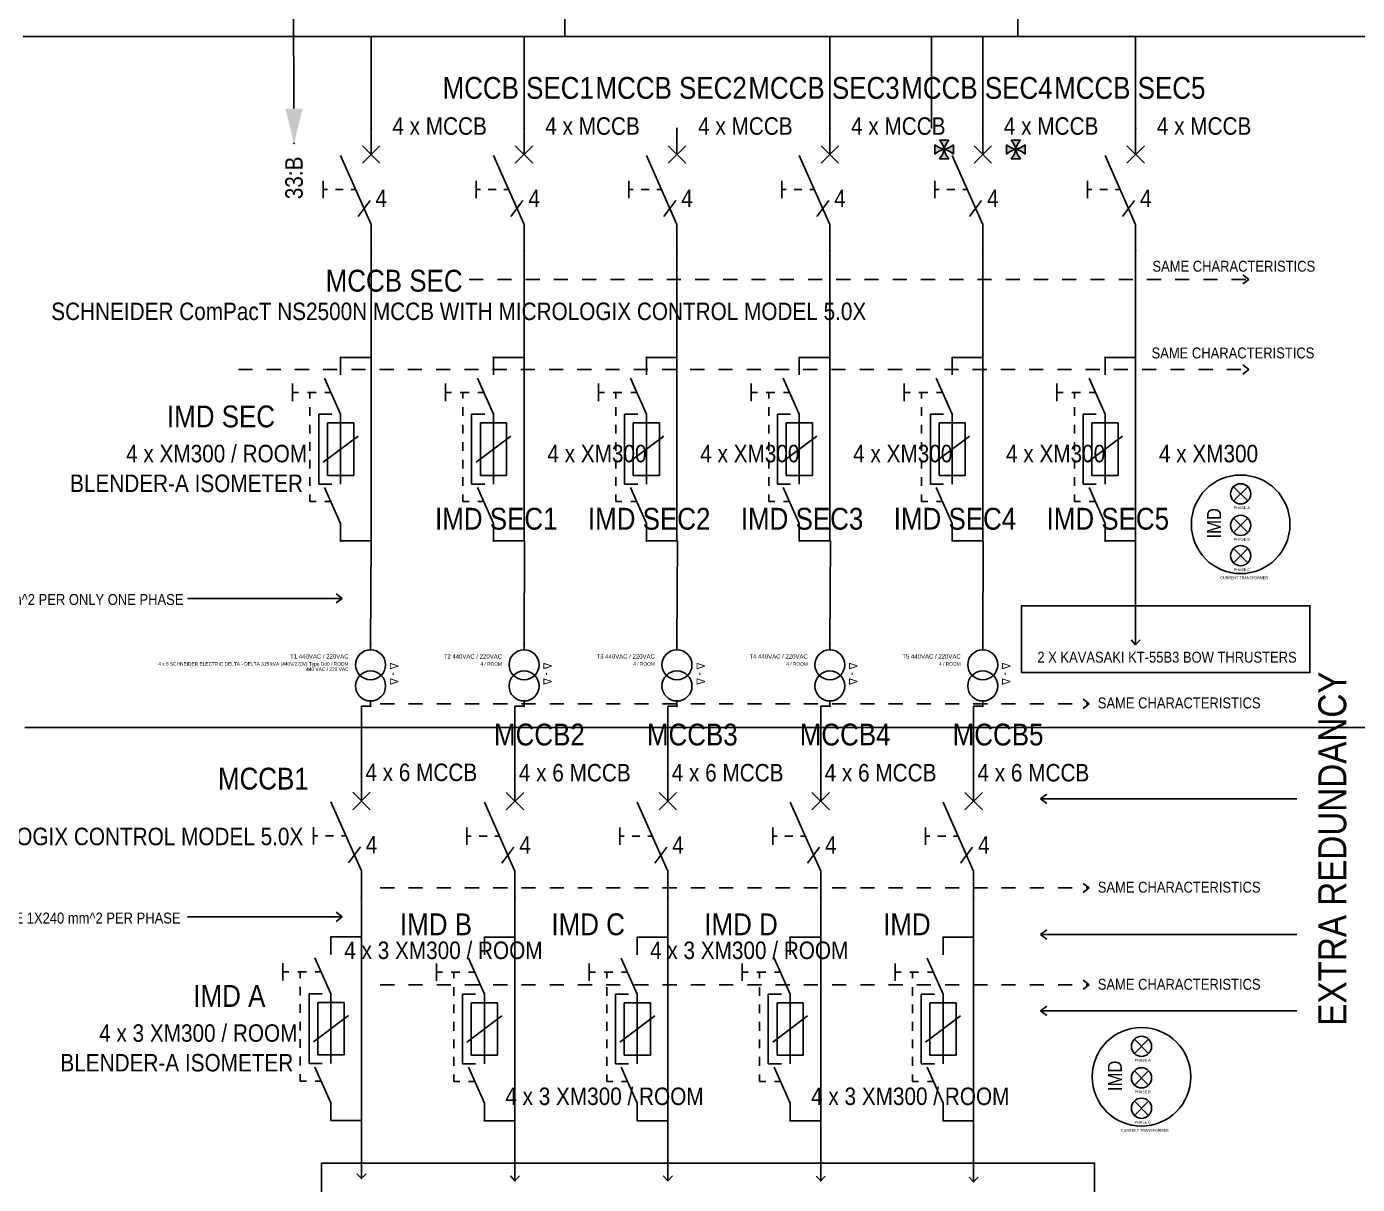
# Paper-space layout 'Layout1' of a CAD drawing. Header units: millimetres. Extents: x 340 to 1181, y -1 to 593.
# Drawn here: x 796 to 984.5, y 91.2 to 255.1 of the extents above; entities that cross this region are included whole.
import ezdxf
from ezdxf.enums import TextEntityAlignment as Align

# ---------------------------------------------------------------- set-up
doc = ezdxf.new("R2010")
doc.units = ezdxf.units.MM
doc.linetypes.add('DASHED', pattern=[4, 2, -2])
doc.layers.add('00_Text', color=7, linetype='Continuous')
doc.layers.add('SLEHTI1', color=7, linetype='Continuous')
doc.styles.add('ELECTRICAL_GENERAL', font='arial.ttf', dxfattribs={"width": 0.85})
doc.styles.add('ELECTRICAL_ID', font='arial.ttf', dxfattribs={"width": 0.85})
doc.styles.add('ELECTRICAL_INTDEF1', font='segoesc.ttf', dxfattribs={"width": 0.85})

# ---------------------------------------------------------------- blocks, each defined once
blk = doc.blocks.new('MALTESE CROSS')
at = {"layer": '00_Text'}
h = blk.add_hatch(color=256, dxfattribs=at)
h.dxf.hatch_style = 1
h.paths.add_polyline_path([(-3.5, 1.75), (-3.5, -1.75, -0.122397), (0, 0, -0.122397)])
h.paths.add_polyline_path([(1.75, 3.5), (-1.75, 3.5, -0.122397), (0, 0, -0.122397)])
h.paths.add_polyline_path([(3.5, 1.75, -0.122397), (0, 0, -0.122397), (3.5, -1.75)])
h.paths.add_polyline_path([(0, 0, -0.122397), (-1.75, -3.5), (1.75, -3.5, -0.122397)])
for p, q in [((-3.5, 1.75), (-3.5, -1.75)), ((-1.75, 3.5), (1.75, 3.5)), ((3.5, 1.75), (3.5, -1.75)), ((-1.75, -3.5), (1.75, -3.5))]:
    blk.add_line(p, q, dxfattribs=at)
for centre, start, end in [((1.77, 7.92), 229.4787, 257.3912), ((-7.92, -1.77), 12.6088, 40.5213), ((-7.92, 1.77), 319.4787, 347.3912), ((7.92, -1.77), 139.4787, 167.3912), ((-1.77, 7.92), 282.6088, 310.5213), ((7.92, 1.77), 192.6088, 220.5213), ((1.77, -7.92), 102.6088, 130.5213), ((-1.77, -7.92), 49.4787, 77.3912)]:
    blk.add_arc(centre, 8.11, start, end, dxfattribs=at)
blk = doc.blocks.new('SVAIHT1A')
at = {"color": 1, "linetype": 'Continuous', "lineweight": -3}
blk.add_point((0, 0), dxfattribs=at)
at = {"color": 1, "lineweight": -3}
blk.add_solid([(0, 0), (0.99, 4), (-0.99, 4)], dxfattribs=at)
at = {"color": 7, "lineweight": -3, "style": 'ELECTRICAL_GENERAL', "width": 0.85, "flags": 8}
blk.add_attdef('E_SYMBTXT1', text='', height=2, rotation=90, dxfattribs=at).set_placement((2, 0), align=Align.TOP_LEFT)
at = {"color": 1, "lineweight": -3, "style": 'ELECTRICAL_INTDEF1', "flags": 8}
blk.add_attdef('E_DELETED', (0, 0), '', height=2.5, dxfattribs=at)
at = {"color": 7, "lineweight": -3, "style": 'ELECTRICAL_GENERAL', "width": 0.85, "flags": 1}
blk.add_attdef('E_THISREF', text='', height=1.5, dxfattribs=at).set_placement((0, -1.5), align=Align.CENTER)
at = {"color": 7, "lineweight": -3, "style": 'ELECTRICAL_GENERAL', "width": 0.85}
blk.add_attdef('E_CONNREF', text='', height=2, rotation=90, dxfattribs=at).set_placement((0, -1.5), align=Align.MIDDLE_RIGHT)
blk = doc.blocks.new('IECSLD_0102')
at = {"color": 0, "linetype": 'Continuous', "lineweight": -3}
for p, q in [((0, -3), (0, 0)), ((0, -35), (0, -32))]:
    blk.add_line(p, q, dxfattribs=at)
for centre in [(0, -11.5), (0, -23.5)]:
    blk.add_circle(centre, 8.5, dxfattribs=at)
for p in [(0, 0), (0, -35)]:
    blk.add_point(p, dxfattribs=at)
at = {"color": 7, "lineweight": -3, "width": 0.85, "flags": 8}
for tag, height, style, p in [('E_OBJECTID', 2.5, 'ELECTRICAL_ID', (-12.5, -1)), ('E_ELPOSID', 2.5, 'ELECTRICAL_ID', (-12.5, -4.5)), ('E_ELEC1', 2, 'ELECTRICAL_GENERAL', (-12.5, -12)), ('E_ELEC2', 2, 'ELECTRICAL_GENERAL', (-12.5, -15))]:
    blk.add_attdef(tag, text='', height=height, dxfattribs=dict(at, style=style)).set_placement(p, align=Align.RIGHT)
at = {"color": 7, "lineweight": -3, "style": 'ELECTRICAL_ID', "width": 0.85}
blk.add_attdef('E_ID', text='', height=2.5, dxfattribs=at).set_placement((-12.5, -8), align=Align.RIGHT)
blk = doc.blocks.new('IECSLD_0402')
at = {"color": 0, "linetype": 'Continuous', "lineweight": -3}
for p, q in [((0, 0), (0, -3)), ((0, -11), (-3.5, -3.12)), ((-5.5, -8), (-5.5, -6)), ((0, -11), (0, -14))]:
    blk.add_line(p, q, dxfattribs=at)
at = {"color": 7, "linetype": 'Continuous', "lineweight": -3}
for p, q in [((-1, -4), (1, -2)), ((-1, -2), (1, -4)), ((-5, -7), (-5.5, -7)), ((-3.2, -7), (-4.1, -7)), ((-1.78, -7), (-2.3, -7)), ((-0.13, -8.25), (-1.5, -10.09))]:
    blk.add_line(p, q, dxfattribs=at)
at = {"color": 0, "linetype": 'Continuous', "lineweight": -3}
for p in [(0, 0), (0, -14)]:
    blk.add_point(p, dxfattribs=at)
at = {"color": 7, "lineweight": -3, "width": 0.85}
for tag, height, style, flags, p in [('E_OBJECTID', 2.5, 'ELECTRICAL_ID', 8, (-7.5, -1)), ('E_ELPOSID', 2.5, 'ELECTRICAL_ID', 8, (-7.5, -4.5)), ('E_AA', 2, 'ELECTRICAL_GENERAL', 8, (-7.5, -12)), ('E_OVERCURRENTPROTECTIONTYPE', 2, 'ELECTRICAL_GENERAL', 9, (-7.5, -15)), ('E_OVERCURRENTPROTECTION', 2, 'ELECTRICAL_GENERAL', 9, (-7.5, -18)), ('E_FRAMESIZE', 2, 'ELECTRICAL_GENERAL', 9, (-7.5, -21)), ('E_ELEC1', 2, 'ELECTRICAL_GENERAL', 8, (-7.5, -24)), ('E_ELEC2', 2, 'ELECTRICAL_GENERAL', 8, (-7.5, -27))]:
    blk.add_attdef(tag, text='', height=height, dxfattribs=dict(at, style=style, flags=flags)).set_placement(p, align=Align.RIGHT)
at = {"color": 7, "lineweight": -3, "style": 'ELECTRICAL_GENERAL', "width": 0.85, "flags": 8}
blk.add_attdef('E_PHASE', (2, -1), '', height=1.5, dxfattribs=at)
at = {"color": 7, "lineweight": -3, "style": 'ELECTRICAL_ID', "width": 0.85, "flags": 9}
blk.add_attdef('E_GROUPNUMBER', text='', height=1.5, dxfattribs=at).set_placement((-2, -1), align=Align.TOP_RIGHT)
at = {"color": 7, "lineweight": -3, "style": 'ELECTRICAL_ID', "width": 0.85}
blk.add_attdef('E_ID', text='', height=2.5, dxfattribs=at).set_placement((-7.5, -8), align=Align.RIGHT)
at = {"color": 7, "lineweight": -3, "style": 'ELECTRICAL_GENERAL', "width": 0.85, "flags": 8}
blk.add_attdef('E_POLES', text='', height=2, dxfattribs=at).set_placement((0.5, -8), align=Align.MIDDLE_LEFT)
blk = doc.blocks.new('IECSLD_0204')
at = {"color": 0, "linetype": 'Continuous', "lineweight": -3}
for p, q in [((0, 0), (0, -2)), ((-5.5, -5), (-5.5, -3)), ((-1.83, -2.39), (0, -6.5)), ((-1.5, -13.5), (-1.5, -7.5)), ((-1.5, -7.5), (1.5, -7.5)), ((0, -6.5), (0, -14.5)), ((1.5, -7.5), (1.5, -13.5)), ((1.5, -13.5), (-1.5, -13.5)), ((-1.83, -14.89), (0, -19)), ((0, -19), (0, -21))]:
    blk.add_line(p, q, dxfattribs=at)
at = {"color": 7, "linetype": 'Continuous', "lineweight": -3}
for p, q in [((-5.5, -4), (-4.8, -4)), ((-3.8, -4), (-2.8, -4)), ((-3.5, -4), (-3.5, -4.7)), ((-1.8, -4), (-1.11, -4)), ((-3.5, -5.7), (-3.5, -6.7)), ((-1, -6.5), (-2.5, -6.5)), ((-2.5, -6.5), (-2.5, -14.5)), ((-3.5, -7.7), (-3.5, -8.7)), ((-2, -12), (2, -9)), ((-3.5, -9.7), (-3.5, -10.7)), ((-3.5, -11.7), (-3.5, -12.7)), ((-3.5, -13.7), (-3.5, -14.7)), ((-2.5, -14.5), (-1, -14.5)), ((-3.5, -15.7), (-3.5, -16.5)), ((-3.5, -16.5), (-2.8, -16.5)), ((-1.8, -16.5), (-1.11, -16.5))]:
    blk.add_line(p, q, dxfattribs=at)
at = {"color": 0, "linetype": 'Continuous', "lineweight": -3}
for p in [(0, 0), (0, -21)]:
    blk.add_point(p, dxfattribs=at)
at = {"color": 7, "lineweight": -3, "width": 0.85}
for tag, height, style, flags, p in [('E_OBJECTID', 2.5, 'ELECTRICAL_ID', 8, (-7.5, -1)), ('E_ELPOSID', 2.5, 'ELECTRICAL_ID', 8, (-7.5, -4.5)), ('E_AA', 2, 'ELECTRICAL_GENERAL', 8, (-7.5, -12)), ('E_OVERCURRENTPROTECTIONTYPE', 2, 'ELECTRICAL_GENERAL', 9, (-7.5, -15)), ('E_OVERCURRENTPROTECTION', 2, 'ELECTRICAL_GENERAL', 9, (-7.5, -18)), ('E_FRAMESIZE', 2, 'ELECTRICAL_GENERAL', 9, (-7.5, -21)), ('E_ELEC1', 2, 'ELECTRICAL_GENERAL', 8, (-7.5, -24)), ('E_ELEC2', 2, 'ELECTRICAL_GENERAL', 8, (-7.5, -27))]:
    blk.add_attdef(tag, text='', height=height, dxfattribs=dict(at, style=style, flags=flags)).set_placement(p, align=Align.RIGHT)
at = {"color": 7, "lineweight": -3, "style": 'ELECTRICAL_GENERAL', "width": 0.85, "flags": 8}
blk.add_attdef('E_PHASE', (2, -1), '', height=1.5, dxfattribs=at)
at = {"color": 7, "lineweight": -3, "style": 'ELECTRICAL_ID', "width": 0.85, "flags": 9}
blk.add_attdef('E_GROUPNUMBER', text='', height=1.5, dxfattribs=at).set_placement((-2, -1), align=Align.TOP_RIGHT)
at = {"color": 7, "lineweight": -3, "style": 'ELECTRICAL_ID', "width": 0.85}
blk.add_attdef('E_ID', text='', height=2.5, dxfattribs=at).set_placement((-7.5, -8), align=Align.RIGHT)
at = {"color": 7, "lineweight": -3, "style": 'ELECTRICAL_GENERAL', "width": 0.85, "flags": 8}
blk.add_attdef('E_POLES', text='', height=2, dxfattribs=at).set_placement((2.5, -9), align=Align.MIDDLE_LEFT)

psp = doc.layouts.get("Layout1")

# ---------------------------------------------------------------- linework, layer by layer
at = {"layer": 'SLEHTI1', "color": 52, "linetype": 'Continuous', "lineweight": -3}
for p, q in [((936.55, 329.16), (936.38, 253.71)), ((953.08, 167.6), (952.44, 168.29)), ((953.08, 167.6), (953.73, 168.29))]:
    psp.add_line(p, q, dxfattribs=at)
at = {"layer": 'SLEHTI1', "color": 7, "linetype": 'DASHED', "lineweight": -3}
for p, q in [((858.68, 219.34), (969.14, 219.34)), ((826, 206.59), (969.14, 206.59))]:
    psp.add_line(p, q, dxfattribs=at)
at = {"layer": 'SLEHTI1', "color": 7, "linetype": 'Continuous', "lineweight": -3}
for p, q in [((969.14, 219.34), (968.26, 219.99)), ((969.14, 219.34), (968.26, 218.68)), ((969.14, 206.59), (968.26, 207.24)), ((969.14, 206.59), (968.26, 205.93)), ((844.81, 182.29), (844.72, 167.63)), ((866.54, 182.29), (866.46, 167.63)), ((888.2, 182.29), (888.12, 167.63)), ((909.85, 182.29), (909.77, 167.63)), ((931.51, 182.29), (931.43, 167.63)), ((818.8, 174.16), (840.71, 174.16)), ((840.71, 174.16), (839.83, 174.81)), ((840.71, 174.16), (839.83, 173.51))]:
    psp.add_line(p, q, dxfattribs=at)
at = {"layer": 'SLEHTI1', "color": 5, "linetype": 'Continuous', "lineweight": -3}
for p, q in [((966.95, 187.97), (968.97, 189.98)), ((966.95, 189.98), (968.97, 187.97)), ((966.95, 185.51), (968.97, 183.5)), ((966.95, 183.5), (968.97, 185.51)), ((966.95, 181.21), (968.97, 179.2)), ((966.95, 179.2), (968.97, 181.21)), ((946.51, 159.24), (945.63, 159.89)), ((946.51, 159.24), (945.63, 158.59)), ((939.61, 145.78), (940.49, 146.43)), ((975.93, 145.78), (939.61, 145.78)), ((939.61, 145.78), (940.49, 145.13)), ((946.51, 133.15), (945.63, 133.8)), ((946.51, 133.15), (945.63, 132.49)), ((939.61, 126.57), (940.49, 127.23)), ((975.93, 126.57), (939.61, 126.57)), ((939.61, 126.57), (940.49, 125.92)), ((946.51, 119.45), (945.63, 120.11)), ((946.51, 119.45), (945.63, 118.8)), ((939.61, 115.75), (940.49, 116.4)), ((975.93, 115.75), (939.61, 115.75)), ((939.61, 115.75), (940.49, 115.1)), ((952.9, 109.72), (954.92, 111.74)), ((952.9, 111.74), (954.92, 109.72)), ((952.9, 107.27), (954.92, 105.25)), ((952.9, 105.25), (954.92, 107.27)), ((952.9, 102.97), (954.92, 100.95)), ((952.9, 100.95), (954.92, 102.97))]:
    psp.add_line(p, q, dxfattribs=at)
at = {"layer": 'SLEHTI1', "color": 4, "linetype": 'Continuous', "lineweight": -3}
for p, q in [((866.54, 182.29), (866.46, 182.29)), ((888.2, 182.29), (888.12, 182.29)), ((909.85, 182.29), (909.77, 182.29)), ((931.51, 182.29), (931.43, 182.29))]:
    psp.add_line(p, q, dxfattribs=at)
at = {"layer": 'SLEHTI1', "color": 5, "linetype": 'DASHED', "lineweight": -3}
for p, q in [((846.09, 159.24), (946.51, 159.24)), ((846.09, 133.15), (946.51, 133.15)), ((846.09, 119.45), (946.51, 119.45))]:
    psp.add_line(p, q, dxfattribs=at)
at = {"layer": 'SLEHTI1', "color": 1, "linetype": 'Continuous', "lineweight": -3}
for p, q in [((818.8, 129.06), (840.71, 129.06)), ((840.71, 129.06), (839.83, 129.71)), ((840.71, 129.06), (839.83, 128.41)), ((843.43, 91.99), (842.79, 92.68)), ((843.43, 91.99), (844.08, 92.68)), ((865.17, 91.68), (864.53, 92.38)), ((865.17, 91.68), (865.82, 92.38)), ((886.83, 91.68), (886.18, 92.37)), ((886.83, 91.68), (887.47, 92.37)), ((908.48, 91.66), (907.84, 92.35)), ((908.48, 91.66), (909.13, 92.35)), ((930.14, 91.52), (929.49, 92.21)), ((930.14, 91.52), (930.78, 92.21))]:
    psp.add_line(p, q, dxfattribs=at)
at = {"layer": 'SLEHTI1', "color": 52, "linetype": 'Continuous', "lineweight": -3}
for points in [[(872.23, 253.71), (872.2, 335.94), (872.2, 335.94)], [(795.53, 253.71), (796.4, 253.71), (796.56, 253.71), (797.28, 253.71), (798.15, 253.71), (799.03, 253.71), (799.9, 253.71), (800.78, 253.71), (800.89, 253.71), (801.65, 253.71), (802.53, 253.71), (803.4, 253.71), (804.28, 253.71), (805.15, 253.71), (805.22, 253.71), (806.03, 253.71), (806.9, 253.71), (807.78, 253.71), (808.65, 253.71), (809.53, 253.71), (809.55, 253.71), (810.4, 253.71), (811.28, 253.71), (812.15, 253.71), (813.03, 253.71), (813.88, 253.71), (813.9, 253.71), (814.78, 253.71), (815.65, 253.71), (816.53, 253.71), (817.4, 253.71), (818.21, 253.71), (818.28, 253.71), (819.15, 253.71), (820.03, 253.71), (820.9, 253.71), (821.78, 253.71), (822.54, 253.71), (822.65, 253.71), (823.53, 253.71), (824.4, 253.71), (825.28, 253.71), (826.15, 253.71), (826.87, 253.71), (827.03, 253.71), (827.9, 253.71), (828.78, 253.71), (829.65, 253.71), (830.53, 253.71), (831.2, 253.71), (831.4, 253.71), (832.28, 253.71), (833.15, 253.71), (834.03, 253.71), (834.9, 253.71), (835.53, 253.71), (835.78, 253.71), (836.65, 253.71), (837.53, 253.71), (838.4, 253.71), (839.28, 253.71), (839.87, 253.71), (840.15, 253.71), (841.03, 253.71), (841.9, 253.71), (842.78, 253.71), (843.65, 253.71), (844.2, 253.71), (844.53, 253.71), (845.4, 253.71), (846.28, 253.71), (847.15, 253.71), (848.03, 253.71), (848.53, 253.71), (848.9, 253.71), (849.78, 253.71), (850.65, 253.71), (851.53, 253.71), (852.4, 253.71), (852.86, 253.71), (853.28, 253.71), (854.15, 253.71), (855.03, 253.71), (855.9, 253.71), (856.78, 253.71), (857.19, 253.71), (857.65, 253.71), (858.53, 253.71), (859.4, 253.71), (860.28, 253.71), (861.15, 253.71), (861.52, 253.71), (862.03, 253.71), (862.9, 253.71), (863.78, 253.71), (864.65, 253.71), (865.53, 253.71), (865.85, 253.71), (866.4, 253.71), (867.28, 253.71), (868.15, 253.71), (869.03, 253.71), (869.9, 253.71), (870.18, 253.71), (870.78, 253.71), (871.65, 253.71), (872.53, 253.71), (873.4, 253.71), (874.28, 253.71), (874.51, 253.71), (875.15, 253.71), (1014.28, 253.71), (876.03, 253.71), (876.9, 253.71), (877.78, 253.71), (878.65, 253.71), (879.53, 253.71), (880.4, 253.71), (881.28, 253.71), (882.15, 253.71), (883.03, 253.71), (883.9, 253.71), (884.78, 253.71), (885.65, 253.71), (886.53, 253.71), (887.4, 253.71), (888.28, 253.71), (889.15, 253.71), (890.03, 253.71), (890.9, 253.71), (891.78, 253.71), (892.65, 253.71), (893.53, 253.71), (894.4, 253.71), (895.28, 253.71), (896.15, 253.71), (897.03, 253.71), (897.9, 253.71), (898.78, 253.71), (899.65, 253.71), (900.53, 253.71), (901.4, 253.71), (902.28, 253.71), (903.15, 253.71), (904.03, 253.71), (904.9, 253.71), (905.78, 253.71), (906.65, 253.71), (907.53, 253.71), (908.4, 253.71), (909.28, 253.71), (910.15, 253.71), (911.03, 253.71), (911.9, 253.71), (912.78, 253.71), (913.65, 253.71), (914.53, 253.71), (915.4, 253.71), (916.28, 253.71), (917.15, 253.71), (918.03, 253.71), (918.9, 253.71), (919.78, 253.71), (920.65, 253.71), (921.53, 253.71), (922.4, 253.71), (923.28, 253.71), (924.15, 253.71), (925.03, 253.71), (925.9, 253.71), (926.78, 253.71), (927.65, 253.71), (928.53, 253.71), (929.4, 253.71), (930.28, 253.71), (931.15, 253.71), (932.03, 253.71), (932.9, 253.71), (933.78, 253.71), (934.65, 253.71), (935.53, 253.71), (936.4, 253.71), (937.28, 253.71), (938.15, 253.71), (939.03, 253.71), (939.9, 253.71), (940.78, 253.71), (941.65, 253.71), (942.53, 253.71), (943.4, 253.71), (944.28, 253.71), (945.15, 253.71), (946.03, 253.71), (946.9, 253.71), (947.78, 253.71), (948.65, 253.71), (949.53, 253.71), (950.4, 253.71), (951.28, 253.71), (952.15, 253.71), (953.03, 253.71), (953.9, 253.71), (954.78, 253.71), (955.65, 253.71), (956.53, 253.71), (957.4, 253.71), (958.28, 253.71), (959.15, 253.71), (960.03, 253.71), (960.9, 253.71), (961.78, 253.71), (962.65, 253.71), (963.53, 253.71), (964.4, 253.71), (965.28, 253.71), (966.15, 253.71), (967.03, 253.71), (967.9, 253.71), (968.78, 253.71), (969.65, 253.71), (970.53, 253.71), (971.4, 253.71), (972.28, 253.71), (973.15, 253.71), (974.03, 253.71), (974.9, 253.71), (975.78, 253.71), (976.65, 253.71), (977.53, 253.71), (978.4, 253.71), (979.28, 253.71), (980.15, 253.71), (981.03, 253.71), (981.9, 253.71), (982.78, 253.71), (983.65, 253.71), (984.53, 253.71)], [(844.81, 240.72), (844.81, 253.71)], [(866.46, 240.72), (866.46, 253.71)], [(1013.4, 253.71), (878.84, 253.71)], [(909.77, 253.71), (909.77, 240.72)], [(924.18, 253.71), (924.18, 240.72)], [(931.43, 253.71), (931.43, 240.72)], [(953.08, 253.71), (953.08, 240.72)], [(844.81, 223.39), (844.81, 182.29)], [(866.46, 223.39), (866.46, 182.29)], [(888.12, 223.39), (888.12, 182.29)], [(909.77, 223.39), (909.77, 182.29)], [(931.43, 223.39), (931.43, 182.29)], [(953.08, 223.39), (953.08, 167.6)]]:
    psp.add_lwpolyline(points, dxfattribs=at)
at = {"layer": 'SLEHTI1', "color": 1, "linetype": 'Continuous', "lineweight": -3}
for points in [[(833.77, 273.23), (833.87, 243.53)], [(840.47, 208.28), (844.81, 208.28)], [(862.13, 208.28), (866.46, 208.28)], [(883.79, 208.28), (888.12, 208.28)], [(905.44, 208.28), (909.77, 208.28)], [(927.1, 208.28), (931.43, 208.28)], [(948.75, 208.28), (953.08, 208.28)], [(840.47, 182.29), (844.81, 182.29)], [(862.13, 182.29), (866.46, 182.29)], [(883.79, 182.29), (888.12, 182.29)], [(905.44, 182.29), (909.77, 182.29)], [(927.1, 182.29), (931.43, 182.29)], [(948.75, 182.29), (953.08, 182.29)], [(843.43, 149.19), (843.43, 158.88), (844.72, 158.88)], [(865.17, 149.15), (865.17, 158.88), (866.46, 158.88)], [(886.83, 149.15), (886.83, 158.88), (888.12, 158.88)], [(908.48, 148.99), (908.48, 158.88), (909.77, 158.88)], [(930.14, 149.15), (930.14, 158.88), (931.43, 158.88)], [(795.77, 155.89), (796.64, 155.89), (796.8, 155.89), (797.52, 155.89), (798.39, 155.89), (799.27, 155.89), (800.14, 155.89), (801.02, 155.89), (801.13, 155.89), (801.89, 155.89), (802.77, 155.89), (803.64, 155.89), (804.52, 155.89), (805.39, 155.89), (805.46, 155.89), (806.27, 155.89), (807.14, 155.89), (808.02, 155.89), (808.89, 155.89), (809.77, 155.89), (809.79, 155.89), (810.64, 155.89), (811.52, 155.89), (812.39, 155.89), (813.27, 155.89), (814.12, 155.89), (814.14, 155.89), (815.02, 155.89), (815.89, 155.89), (816.77, 155.89), (817.64, 155.89), (818.45, 155.89), (818.52, 155.89), (819.39, 155.89), (820.27, 155.89), (821.14, 155.89), (822.02, 155.89), (822.78, 155.89), (822.89, 155.89), (823.77, 155.89), (824.64, 155.89), (825.52, 155.89), (826.39, 155.89), (827.12, 155.89), (827.27, 155.89), (828.14, 155.89), (829.02, 155.89), (829.89, 155.89), (830.77, 155.89), (831.45, 155.89), (831.64, 155.89), (832.52, 155.89), (833.39, 155.89), (834.27, 155.89), (835.14, 155.89), (835.78, 155.89), (836.02, 155.89), (836.89, 155.89), (837.77, 155.89), (838.64, 155.89), (839.52, 155.89), (840.11, 155.89), (840.39, 155.89), (841.27, 155.89), (842.14, 155.89), (843.02, 155.89), (843.89, 155.89), (844.44, 155.89), (844.77, 155.89), (845.64, 155.89), (846.52, 155.89), (847.39, 155.89), (848.27, 155.89), (848.77, 155.89), (849.14, 155.89), (850.02, 155.89), (850.89, 155.89), (851.77, 155.89), (852.64, 155.89), (853.1, 155.89), (853.52, 155.89), (854.39, 155.89), (855.27, 155.89), (856.14, 155.89), (857.02, 155.89), (857.43, 155.89), (857.89, 155.89), (858.77, 155.89), (859.64, 155.89), (860.52, 155.89), (861.39, 155.89), (861.76, 155.89), (862.27, 155.89), (863.14, 155.89), (864.02, 155.89), (864.89, 155.89), (865.77, 155.89), (866.1, 155.89), (866.64, 155.89), (867.52, 155.89), (868.39, 155.89), (869.27, 155.89), (870.14, 155.89), (870.43, 155.89), (871.02, 155.89), (871.89, 155.89), (872.77, 155.89), (873.64, 155.89), (874.52, 155.89), (874.76, 155.89), (875.39, 155.89), (971.21, 155.89), (876.27, 155.89), (877.14, 155.89), (878.02, 155.89), (878.89, 155.89), (879.77, 155.89), (880.64, 155.89), (881.52, 155.89), (882.39, 155.89), (883.27, 155.89), (884.14, 155.89), (885.02, 155.89), (885.89, 155.89), (886.77, 155.89), (887.64, 155.89), (888.52, 155.89), (889.39, 155.89), (890.27, 155.89), (891.14, 155.89), (892.02, 155.89), (892.89, 155.89), (893.77, 155.89), (894.64, 155.89), (895.52, 155.89), (896.39, 155.89), (897.27, 155.89), (898.14, 155.89), (899.02, 155.89), (899.89, 155.89), (900.77, 155.89), (901.64, 155.89), (902.52, 155.89), (903.39, 155.89), (904.27, 155.89), (905.14, 155.89), (906.02, 155.89), (906.89, 155.89), (907.77, 155.89), (908.64, 155.89), (909.52, 155.89), (910.39, 155.89), (911.27, 155.89), (912.14, 155.89), (913.02, 155.89), (913.89, 155.89), (914.77, 155.89), (915.64, 155.89), (916.52, 155.89), (917.39, 155.89), (918.27, 155.89), (919.14, 155.89), (920.02, 155.89), (920.89, 155.89), (921.77, 155.89), (922.64, 155.89), (923.52, 155.89), (924.39, 155.89), (925.27, 155.89), (926.14, 155.89), (927.02, 155.89), (927.89, 155.89), (928.77, 155.89), (929.64, 155.89), (930.52, 155.89), (931.39, 155.89), (932.27, 155.89), (933.14, 155.89), (934.02, 155.89), (934.89, 155.89), (935.77, 155.89), (936.64, 155.89), (937.52, 155.89), (938.39, 155.89), (939.27, 155.89), (940.14, 155.89), (941.02, 155.89), (941.89, 155.89), (942.77, 155.89), (943.64, 155.89), (944.52, 155.89), (945.39, 155.89), (946.27, 155.89), (947.14, 155.89), (948.02, 155.89), (948.89, 155.89), (949.77, 155.89), (950.64, 155.89), (951.52, 155.89), (952.39, 155.89), (953.27, 155.89), (954.14, 155.89), (955.02, 155.89), (955.89, 155.89), (956.77, 155.89), (957.64, 155.89), (958.52, 155.89), (959.39, 155.89), (960.27, 155.89), (961.14, 155.89), (962.02, 155.89), (962.89, 155.89), (963.77, 155.89), (964.64, 155.89), (965.52, 155.89), (966.39, 155.89), (967.27, 155.89), (968.14, 155.89), (969.02, 155.89), (969.89, 155.89), (970.77, 155.89), (971.64, 155.89), (972.52, 155.89), (973.39, 155.89), (974.27, 155.89), (975.14, 155.89), (976.02, 155.89), (976.89, 155.89), (977.77, 155.89), (978.64, 155.89), (979.52, 155.89), (980.39, 155.89), (981.27, 155.89), (982.14, 155.89), (983.02, 155.89), (983.89, 155.89), (984.77, 155.89)], [(992.21, 155.89), (970.77, 155.89), (879.09, 155.89)], [(1010.14, 155.89), (970.33, 155.89), (991.33, 155.89)], [(843.43, 131.87), (843.43, 91.99), (843.43, 91.99)], [(865.17, 131.82), (865.17, 91.68), (865.17, 91.68)], [(886.83, 131.82), (886.83, 91.68), (886.83, 91.68)], [(908.48, 131.82), (908.48, 91.66), (908.48, 91.66)], [(930.14, 131.82), (930.14, 91.52), (930.14, 91.52)], [(839.1, 126.22), (843.43, 126.22)], [(860.84, 126.18), (865.17, 126.18)], [(882.5, 126.18), (886.83, 126.18)], [(904.15, 126.18), (908.48, 126.18)], [(925.81, 126.18), (930.14, 126.18)], [(839.1, 100.24), (843.43, 100.24)], [(860.84, 100.19), (865.17, 100.19)], [(882.5, 100.19), (886.83, 100.19)], [(904.15, 100.19), (908.48, 100.19)], [(925.81, 100.19), (930.14, 100.19)]]:
    psp.add_lwpolyline(points, dxfattribs=at)
at = {"layer": 'SLEHTI1', "color": 99, "linetype": 'Continuous', "lineweight": -3}
for points in [[(936.92, 173.12), (936.92, 163.65), (977.77, 163.65), (977.77, 173.12)], [(837.75, 94.2), (837.75, 84.29), (947.27, 84.29), (947.27, 94.2)]]:
    psp.add_lwpolyline(points, close=True, dxfattribs=at)
at = {"layer": 'SLEHTI1', "color": 209, "linetype": 'Continuous', "lineweight": -3}
for centre in [(967.96, 184.65), (953.91, 106.41)]:
    psp.add_circle(centre, 6.98, dxfattribs=at)
at = {"layer": 'SLEHTI1', "color": 5, "linetype": 'Continuous', "lineweight": -3}
for centre in [(967.96, 188.97), (967.96, 184.5), (967.96, 180.21), (953.91, 110.73), (953.91, 106.26), (953.91, 101.96)]:
    psp.add_circle(centre, 1.43, dxfattribs=at)

# ---------------------------------------------------------------- block references
at = {"xscale": 0.3792570759296573, "yscale": 0.3792570759296573, "zscale": 0.3792570759296573}
for p in [(925.97, 237.74), (936.12, 237.74)]:
    psp.add_blockref('MALTESE CROSS', p, dxfattribs=at)
at = {"layer": 'SLEHTI1', "color": 1, "linetype": 'Continuous', "lineweight": -3}
ref = psp.add_blockref('IECSLD_0402', (866.46, 240.72), dxfattribs=dict(at, xscale=1.237436867076458, yscale=1.237436867076458, zscale=1.237436867076458))
ref.add_attrib('E_ID', 'MCCB SEC1', dxfattribs={"layer": '0', "color": 7, "lineweight": -3, "height": 3.094, "style": 'ELECTRICAL_ID', "width": 0.85}).set_placement((876.35, 244.9), align=Align.RIGHT)
ref.add_attrib('E_ELEC2', '4 x MCCB', dxfattribs={"layer": '0', "color": 7, "lineweight": -3, "height": 2.475, "style": 'ELECTRICAL_GENERAL', "width": 0.85}).set_placement((882.85, 239.81), align=Align.RIGHT)
ref.add_attrib('E_POLES', '4', dxfattribs={"layer": '0', "color": 7, "lineweight": -3, "height": 2.47, "style": 'ELECTRICAL_GENERAL', "width": 0.85}).set_placement((867.08, 230.82), align=Align.MIDDLE_LEFT)
ref = psp.add_blockref('IECSLD_0402', (888.12, 240.72), dxfattribs=dict(at, xscale=1.237436867076458, yscale=1.237436867076458, zscale=1.237436867076458))
ref.add_attrib('E_ID', 'MCCB SEC2', dxfattribs={"layer": '0', "color": 7, "lineweight": -3, "height": 3.094, "style": 'ELECTRICAL_ID', "width": 0.85}).set_placement((898.01, 244.9), align=Align.RIGHT)
ref.add_attrib('E_ELEC2', '4 x MCCB', dxfattribs={"layer": '0', "color": 7, "lineweight": -3, "height": 2.475, "style": 'ELECTRICAL_GENERAL', "width": 0.85}).set_placement((904.5, 239.81), align=Align.RIGHT)
ref.add_attrib('E_POLES', '4', dxfattribs={"layer": '0', "color": 7, "lineweight": -3, "height": 2.47, "style": 'ELECTRICAL_GENERAL', "width": 0.85}).set_placement((888.73, 230.82), align=Align.MIDDLE_LEFT)
ref = psp.add_blockref('IECSLD_0402', (909.77, 240.72), dxfattribs=dict(at, xscale=1.237436867076458, yscale=1.237436867076458, zscale=1.237436867076458))
ref.add_attrib('E_ID', 'MCCB SEC3', dxfattribs={"layer": '0', "color": 7, "lineweight": -3, "height": 3.094, "style": 'ELECTRICAL_ID', "width": 0.85}).set_placement((919.66, 244.9), align=Align.RIGHT)
ref.add_attrib('E_ELEC2', '4 x MCCB', dxfattribs={"layer": '0', "color": 7, "lineweight": -3, "height": 2.475, "style": 'ELECTRICAL_GENERAL', "width": 0.85}).set_placement((926.16, 239.81), align=Align.RIGHT)
ref.add_attrib('E_POLES', '4', dxfattribs={"layer": '0', "color": 7, "lineweight": -3, "height": 2.47, "style": 'ELECTRICAL_GENERAL', "width": 0.85}).set_placement((910.39, 230.82), align=Align.MIDDLE_LEFT)
ref = psp.add_blockref('IECSLD_0402', (931.43, 240.72), dxfattribs=dict(at, xscale=1.237436867076458, yscale=1.237436867076458, zscale=1.237436867076458))
ref.add_attrib('E_ID', 'MCCB SEC4', dxfattribs={"layer": '0', "color": 7, "lineweight": -3, "height": 3.094, "style": 'ELECTRICAL_ID', "width": 0.85}).set_placement((941.32, 244.9), align=Align.RIGHT)
ref.add_attrib('E_ELEC2', '4 x MCCB', dxfattribs={"layer": '0', "color": 7, "lineweight": -3, "height": 2.475, "style": 'ELECTRICAL_GENERAL', "width": 0.85}).set_placement((947.81, 239.81), align=Align.RIGHT)
ref.add_attrib('E_POLES', '4', dxfattribs={"layer": '0', "color": 7, "lineweight": -3, "height": 2.47, "style": 'ELECTRICAL_GENERAL', "width": 0.85}).set_placement((932.05, 230.82), align=Align.MIDDLE_LEFT)
ref = psp.add_blockref('IECSLD_0402', (953.08, 240.72), dxfattribs=dict(at, xscale=1.237436867076458, yscale=1.237436867076458, zscale=1.237436867076458))
ref.add_attrib('E_ID', 'MCCB SEC5', dxfattribs={"layer": '0', "color": 7, "lineweight": -3, "height": 3.094, "style": 'ELECTRICAL_ID', "width": 0.85}).set_placement((962.97, 244.9), align=Align.RIGHT)
ref.add_attrib('E_ELEC2', '4 x MCCB', dxfattribs={"layer": '0', "color": 7, "lineweight": -3, "height": 2.475, "style": 'ELECTRICAL_GENERAL', "width": 0.85}).set_placement((969.47, 239.81), align=Align.RIGHT)
ref.add_attrib('E_POLES', '4', dxfattribs={"layer": '0', "color": 7, "lineweight": -3, "height": 2.47, "style": 'ELECTRICAL_GENERAL', "width": 0.85}).set_placement((953.7, 230.82), align=Align.MIDDLE_LEFT)
at = {"layer": 'SLEHTI1', "color": 1, "linetype": 'Continuous', "lineweight": -3, "xscale": 1.237436867076458, "yscale": 1.237436867076458, "zscale": 1.237436867076458}
psp.add_blockref('SVAIHT1A', (833.87, 238.58), dxfattribs=at).add_auto_attribs({'E_CONNREF': '33:B'})
at = {"layer": 'SLEHTI1', "color": 1, "linetype": 'Continuous', "lineweight": -3}
ref = psp.add_blockref('IECSLD_0402', (844.81, 240.72), dxfattribs=dict(at, xscale=1.237436867076458, yscale=1.237436867076458, zscale=1.237436867076458))
ref.add_attrib('E_ID', 'MCCB SEC', dxfattribs={"layer": '0', "color": 7, "lineweight": -3, "height": 3.094, "style": 'ELECTRICAL_ID', "width": 0.85}).set_placement((857.75, 217.6), align=Align.RIGHT)
ref.add_attrib('E_ELEC1', 'SCHNEIDER ComPacT NS2500N MCCB WITH MICROLOGIX CONTROL MODEL 5.0X', dxfattribs={"layer": '0', "color": 7, "lineweight": -3, "height": 2.4749, "style": 'ELECTRICAL_GENERAL', "width": 0.85}).set_placement((914.93, 213.57), align=Align.RIGHT)
ref.add_attrib('E_ELEC2', '4 x MCCB', dxfattribs={"layer": '0', "color": 7, "lineweight": -3, "height": 2.475, "style": 'ELECTRICAL_GENERAL', "width": 0.85}).set_placement((861.19, 239.81), align=Align.RIGHT)
ref.add_attrib('E_POLES', '4', dxfattribs={"layer": '0', "color": 7, "lineweight": -3, "height": 2.47, "style": 'ELECTRICAL_GENERAL', "width": 0.85}).set_placement((845.42, 230.82), align=Align.MIDDLE_LEFT)
ref = psp.add_blockref('IECSLD_0204', (840.47, 208.28), dxfattribs=dict(at, xscale=1.237436867076458, yscale=1.237436867076458, zscale=1.237436867076458))
ref.add_attrib('E_ID', 'IMD SEC', dxfattribs={"layer": '0', "color": 7, "lineweight": -3, "height": 3.094, "style": 'ELECTRICAL_ID', "width": 0.85}).set_placement((831.19, 198.38), align=Align.RIGHT)
ref.add_attrib('E_ELEC1', '4 x XM300 / ROOM', dxfattribs={"layer": '0', "color": 7, "lineweight": -3, "height": 2.4749, "style": 'ELECTRICAL_GENERAL', "width": 0.85}).set_placement((835.73, 193.43), align=Align.RIGHT)
ref.add_attrib('E_ELEC2', 'BLENDER-A ISOMETER', dxfattribs={"layer": '0', "color": 7, "lineweight": -3, "height": 2.4749, "style": 'ELECTRICAL_GENERAL', "width": 0.85}).set_placement((835.14, 189.22), align=Align.RIGHT)
ref = psp.add_blockref('IECSLD_0204', (862.13, 208.28), dxfattribs=dict(at, xscale=1.237436867076458, yscale=1.237436867076458, zscale=1.237436867076458))
ref.add_attrib('E_ID', 'IMD SEC1', dxfattribs={"layer": '0', "color": 7, "lineweight": -3, "height": 3.094, "style": 'ELECTRICAL_ID', "width": 0.85}).set_placement((871.2, 183.89), align=Align.RIGHT)
ref.add_attrib('E_ELEC1', '4 x XM300', dxfattribs={"layer": '0', "color": 7, "lineweight": -3, "height": 2.475, "style": 'ELECTRICAL_GENERAL', "width": 0.85}).set_placement((883.81, 193.43), align=Align.RIGHT)
ref = psp.add_blockref('IECSLD_0204', (883.79, 208.28), dxfattribs=dict(at, xscale=1.237436867076458, yscale=1.237436867076458, zscale=1.237436867076458))
ref.add_attrib('E_ID', 'IMD SEC2', dxfattribs={"layer": '0', "color": 7, "lineweight": -3, "height": 3.094, "style": 'ELECTRICAL_ID', "width": 0.85}).set_placement((892.86, 183.89), align=Align.RIGHT)
ref.add_attrib('E_ELEC1', '4 x XM300', dxfattribs={"layer": '0', "color": 7, "lineweight": -3, "height": 2.475, "style": 'ELECTRICAL_GENERAL', "width": 0.85}).set_placement((905.46, 193.43), align=Align.RIGHT)
ref = psp.add_blockref('IECSLD_0204', (905.44, 208.28), dxfattribs=dict(at, xscale=1.237436867076458, yscale=1.237436867076458, zscale=1.237436867076458))
ref.add_attrib('E_ID', 'IMD SEC3', dxfattribs={"layer": '0', "color": 7, "lineweight": -3, "height": 3.094, "style": 'ELECTRICAL_ID', "width": 0.85}).set_placement((914.51, 183.89), align=Align.RIGHT)
ref.add_attrib('E_ELEC1', '4 x XM300', dxfattribs={"layer": '0', "color": 7, "lineweight": -3, "height": 2.475, "style": 'ELECTRICAL_GENERAL', "width": 0.85}).set_placement((927.12, 193.43), align=Align.RIGHT)
ref = psp.add_blockref('IECSLD_0204', (927.1, 208.28), dxfattribs=dict(at, xscale=1.237436867076458, yscale=1.237436867076458, zscale=1.237436867076458))
ref.add_attrib('E_ID', 'IMD SEC4', dxfattribs={"layer": '0', "color": 7, "lineweight": -3, "height": 3.094, "style": 'ELECTRICAL_ID', "width": 0.85}).set_placement((936.17, 183.89), align=Align.RIGHT)
ref.add_attrib('E_ELEC1', '4 x XM300', dxfattribs={"layer": '0', "color": 7, "lineweight": -3, "height": 2.475, "style": 'ELECTRICAL_GENERAL', "width": 0.85}).set_placement((948.77, 193.43), align=Align.RIGHT)
ref = psp.add_blockref('IECSLD_0204', (948.75, 208.28), dxfattribs=dict(at, xscale=1.237436867076458, yscale=1.237436867076458, zscale=1.237436867076458))
ref.add_attrib('E_ID', 'IMD SEC5', dxfattribs={"layer": '0', "color": 7, "lineweight": -3, "height": 3.094, "style": 'ELECTRICAL_ID', "width": 0.85}).set_placement((957.82, 183.89), align=Align.RIGHT)
ref.add_attrib('E_ELEC1', '4 x XM300', dxfattribs={"layer": '0', "color": 7, "lineweight": -3, "height": 2.475, "style": 'ELECTRICAL_GENERAL', "width": 0.85}).set_placement((970.43, 193.43), align=Align.RIGHT)
ref = psp.add_blockref('IECSLD_0102', (844.72, 167.63), dxfattribs=dict(at, xscale=0.25, yscale=0.25, zscale=0.25))
ref.add_attrib('E_ID', 'T1 440VAC / 220VAC', dxfattribs={"layer": '0', "color": 7, "lineweight": -3, "height": 0.625, "style": 'ELECTRICAL_ID', "width": 0.85}).set_placement((841.6, 165.63), align=Align.RIGHT)
ref.add_attrib('E_ELEC1', '4 x 6 SCHNEIDER ELECTRIC DELTA - DELTA 315 kVA (440V/220V) Type Dd0 / ROOM', dxfattribs={"layer": '0', "color": 7, "lineweight": -3, "height": 0.5, "style": 'ELECTRICAL_GENERAL', "width": 0.85}).set_placement((841.6, 164.63), align=Align.RIGHT)
ref.add_attrib('E_ELEC2', '440 VAC / 220 VAC', dxfattribs={"layer": '0', "color": 7, "lineweight": -3, "height": 0.5, "style": 'ELECTRICAL_GENERAL', "width": 0.85}).set_placement((841.6, 163.88), align=Align.RIGHT)
ref = psp.add_blockref('IECSLD_0102', (866.46, 167.63), dxfattribs=dict(at, xscale=0.25, yscale=0.25, zscale=0.25))
ref.add_attrib('E_ID', 'T2 440VAC / 220VAC', dxfattribs={"layer": '0', "color": 7, "lineweight": -3, "height": 0.625, "style": 'ELECTRICAL_ID', "width": 0.85}).set_placement((863.34, 165.63), align=Align.RIGHT)
ref.add_attrib('E_ELEC1', '4 / ROOM', dxfattribs={"layer": '0', "color": 7, "lineweight": -3, "height": 0.5, "style": 'ELECTRICAL_GENERAL', "width": 0.85}).set_placement((863.34, 164.63), align=Align.RIGHT)
ref = psp.add_blockref('IECSLD_0102', (888.12, 167.63), dxfattribs=dict(at, xscale=0.25, yscale=0.25, zscale=0.25))
ref.add_attrib('E_ID', 'T3 440VAC / 220VAC', dxfattribs={"layer": '0', "color": 7, "lineweight": -3, "height": 0.625, "style": 'ELECTRICAL_ID', "width": 0.85}).set_placement((884.99, 165.63), align=Align.RIGHT)
ref.add_attrib('E_ELEC1', '4 / ROOM', dxfattribs={"layer": '0', "color": 7, "lineweight": -3, "height": 0.5, "style": 'ELECTRICAL_GENERAL', "width": 0.85}).set_placement((884.99, 164.63), align=Align.RIGHT)
ref = psp.add_blockref('IECSLD_0102', (909.77, 167.63), dxfattribs=dict(at, xscale=0.25, yscale=0.25, zscale=0.25))
ref.add_attrib('E_ID', 'T4 440VAC / 220VAC', dxfattribs={"layer": '0', "color": 7, "lineweight": -3, "height": 0.625, "style": 'ELECTRICAL_ID', "width": 0.85}).set_placement((906.65, 165.63), align=Align.RIGHT)
ref.add_attrib('E_ELEC1', '4 / ROOM', dxfattribs={"layer": '0', "color": 7, "lineweight": -3, "height": 0.5, "style": 'ELECTRICAL_GENERAL', "width": 0.85}).set_placement((906.65, 164.63), align=Align.RIGHT)
ref = psp.add_blockref('IECSLD_0102', (931.43, 167.63), dxfattribs=dict(at, xscale=0.25, yscale=0.25, zscale=0.25))
ref.add_attrib('E_ID', 'T5 440VAC / 220VAC', dxfattribs={"layer": '0', "color": 7, "lineweight": -3, "height": 0.625, "style": 'ELECTRICAL_ID', "width": 0.85}).set_placement((928.3, 165.63), align=Align.RIGHT)
ref.add_attrib('E_ELEC1', '4 / ROOM', dxfattribs={"layer": '0', "color": 7, "lineweight": -3, "height": 0.5, "style": 'ELECTRICAL_GENERAL', "width": 0.85}).set_placement((928.3, 164.63), align=Align.RIGHT)
ref = psp.add_blockref('IECSLD_0402', (865.17, 149.15), dxfattribs=dict(at, xscale=1.237436867076458, yscale=1.237436867076458, zscale=1.237436867076458))
ref.add_attrib('E_ID', 'MCCB2', dxfattribs={"layer": '0', "color": 7, "lineweight": -3, "height": 3.094, "style": 'ELECTRICAL_ID', "width": 0.85}).set_placement((875.06, 153.33), align=Align.RIGHT)
ref.add_attrib('E_ELEC2', '4 x 6 MCCB', dxfattribs={"layer": '0', "color": 7, "lineweight": -3, "height": 2.475, "style": 'ELECTRICAL_GENERAL', "width": 0.85}).set_placement((881.56, 148.24), align=Align.RIGHT)
ref.add_attrib('E_POLES', '4', dxfattribs={"layer": '0', "color": 7, "lineweight": -3, "height": 2.47, "style": 'ELECTRICAL_GENERAL', "width": 0.85}).set_placement((865.79, 139.25), align=Align.MIDDLE_LEFT)
ref = psp.add_blockref('IECSLD_0402', (886.83, 149.15), dxfattribs=dict(at, xscale=1.237436867076458, yscale=1.237436867076458, zscale=1.237436867076458))
ref.add_attrib('E_ID', 'MCCB3', dxfattribs={"layer": '0', "color": 7, "lineweight": -3, "height": 3.094, "style": 'ELECTRICAL_ID', "width": 0.85}).set_placement((896.72, 153.33), align=Align.RIGHT)
ref.add_attrib('E_ELEC2', '4 x 6 MCCB', dxfattribs={"layer": '0', "color": 7, "lineweight": -3, "height": 2.475, "style": 'ELECTRICAL_GENERAL', "width": 0.85}).set_placement((903.21, 148.24), align=Align.RIGHT)
ref.add_attrib('E_POLES', '4', dxfattribs={"layer": '0', "color": 7, "lineweight": -3, "height": 2.47, "style": 'ELECTRICAL_GENERAL', "width": 0.85}).set_placement((887.45, 139.25), align=Align.MIDDLE_LEFT)
ref = psp.add_blockref('IECSLD_0402', (908.48, 149.15), dxfattribs=dict(at, xscale=1.237436867076458, yscale=1.237436867076458, zscale=1.237436867076458))
ref.add_attrib('E_ID', 'MCCB4', dxfattribs={"layer": '0', "color": 7, "lineweight": -3, "height": 3.094, "style": 'ELECTRICAL_ID', "width": 0.85}).set_placement((918.37, 153.33), align=Align.RIGHT)
ref.add_attrib('E_ELEC2', '4 x 6 MCCB', dxfattribs={"layer": '0', "color": 7, "lineweight": -3, "height": 2.475, "style": 'ELECTRICAL_GENERAL', "width": 0.85}).set_placement((924.87, 148.24), align=Align.RIGHT)
ref.add_attrib('E_POLES', '4', dxfattribs={"layer": '0', "color": 7, "lineweight": -3, "height": 2.47, "style": 'ELECTRICAL_GENERAL', "width": 0.85}).set_placement((909.1, 139.25), align=Align.MIDDLE_LEFT)
ref = psp.add_blockref('IECSLD_0402', (930.14, 149.15), dxfattribs=dict(at, xscale=1.237436867076458, yscale=1.237436867076458, zscale=1.237436867076458))
ref.add_attrib('E_ID', 'MCCB5', dxfattribs={"layer": '0', "color": 7, "lineweight": -3, "height": 3.094, "style": 'ELECTRICAL_ID', "width": 0.85}).set_placement((940.03, 153.33), align=Align.RIGHT)
ref.add_attrib('E_ELEC2', '4 x 6 MCCB', dxfattribs={"layer": '0', "color": 7, "lineweight": -3, "height": 2.475, "style": 'ELECTRICAL_GENERAL', "width": 0.85}).set_placement((946.52, 148.24), align=Align.RIGHT)
ref.add_attrib('E_POLES', '4', dxfattribs={"layer": '0', "color": 7, "lineweight": -3, "height": 2.47, "style": 'ELECTRICAL_GENERAL', "width": 0.85}).set_placement((930.76, 139.25), align=Align.MIDDLE_LEFT)
ref = psp.add_blockref('IECSLD_0402', (843.43, 149.19), dxfattribs=dict(at, xscale=1.237436867076458, yscale=1.237436867076458, zscale=1.237436867076458))
ref.add_attrib('E_ID', 'MCCB1', dxfattribs={"layer": '0', "color": 7, "lineweight": -3, "height": 3.094, "style": 'ELECTRICAL_ID', "width": 0.85}).set_placement((835.96, 147.09), align=Align.RIGHT)
ref.add_attrib('E_ELEC1', 'SCHNEIDER MasterPact MTZ2 10H1 1000A WITH MICROLOGIX CONTROL MODEL 5.0X', dxfattribs={"layer": '0', "color": 7, "lineweight": -3, "height": 2.4749, "style": 'ELECTRICAL_GENERAL', "width": 0.85}).set_placement((835.19, 139.21), align=Align.RIGHT)
ref.add_attrib('E_ELEC2', '4 x 6 MCCB', dxfattribs={"layer": '0', "color": 7, "lineweight": -3, "height": 2.475, "style": 'ELECTRICAL_GENERAL', "width": 0.85}).set_placement((859.82, 148.29), align=Align.RIGHT)
ref.add_attrib('E_POLES', '4', dxfattribs={"layer": '0', "color": 7, "lineweight": -3, "height": 2.47, "style": 'ELECTRICAL_GENERAL', "width": 0.85}).set_placement((844.05, 139.3), align=Align.MIDDLE_LEFT)
ref = psp.add_blockref('IECSLD_0204', (860.84, 126.18), dxfattribs=dict(at, xscale=1.237436867076458, yscale=1.237436867076458, zscale=1.237436867076458))
ref.add_attrib('E_ID', 'IMD B', dxfattribs={"layer": '0', "color": 7, "lineweight": -3, "height": 3.094, "style": 'ELECTRICAL_ID', "width": 0.85}).set_placement((859.09, 126.46), align=Align.RIGHT)
ref.add_attrib('E_ELEC1', '4 x 3 XM300 / ROOM', dxfattribs={"layer": '0', "color": 7, "lineweight": -3, "height": 2.4749, "style": 'ELECTRICAL_GENERAL', "width": 0.85}).set_placement((869.08, 123.09), align=Align.RIGHT)
ref = psp.add_blockref('IECSLD_0204', (882.5, 126.18), dxfattribs=dict(at, xscale=1.237436867076458, yscale=1.237436867076458, zscale=1.237436867076458))
ref.add_attrib('E_ID', 'IMD C', dxfattribs={"layer": '0', "color": 7, "lineweight": -3, "height": 3.094, "style": 'ELECTRICAL_ID', "width": 0.85}).set_placement((880.74, 126.46), align=Align.RIGHT)
ref.add_attrib('E_ELEC1', '4 x 3 XM300 / ROOM', dxfattribs={"layer": '0', "color": 7, "lineweight": -3, "height": 2.4749, "style": 'ELECTRICAL_GENERAL', "width": 0.85}).set_placement((891.89, 102.42), align=Align.RIGHT)
ref = psp.add_blockref('IECSLD_0204', (904.15, 126.18), dxfattribs=dict(at, xscale=1.237436867076458, yscale=1.237436867076458, zscale=1.237436867076458))
ref.add_attrib('E_ID', 'IMD D', dxfattribs={"layer": '0', "color": 7, "lineweight": -3, "height": 3.094, "style": 'ELECTRICAL_ID', "width": 0.85}).set_placement((902.4, 126.46), align=Align.RIGHT)
ref.add_attrib('E_ELEC1', '4 x 3 XM300 / ROOM', dxfattribs={"layer": '0', "color": 7, "lineweight": -3, "height": 2.4749, "style": 'ELECTRICAL_GENERAL', "width": 0.85}).set_placement((912.39, 123.09), align=Align.RIGHT)
ref = psp.add_blockref('IECSLD_0204', (925.81, 126.18), dxfattribs=dict(at, xscale=1.237436867076458, yscale=1.237436867076458, zscale=1.237436867076458))
ref.add_attrib('E_ID', 'IMD', dxfattribs={"layer": '0', "color": 7, "lineweight": -3, "height": 3.094, "style": 'ELECTRICAL_ID', "width": 0.85}).set_placement((924.05, 126.46), align=Align.RIGHT)
ref.add_attrib('E_ELEC1', '4 x 3 XM300 / ROOM', dxfattribs={"layer": '0', "color": 7, "lineweight": -3, "height": 2.4749, "style": 'ELECTRICAL_GENERAL', "width": 0.85}).set_placement((935.2, 102.42), align=Align.RIGHT)
ref = psp.add_blockref('IECSLD_0204', (839.1, 126.22), dxfattribs=dict(at, xscale=1.237436867076458, yscale=1.237436867076458, zscale=1.237436867076458))
ref.add_attrib('E_ID', 'IMD A', dxfattribs={"layer": '0', "color": 7, "lineweight": -3, "height": 3.094, "style": 'ELECTRICAL_ID', "width": 0.85}).set_placement((829.82, 116.32), align=Align.RIGHT)
ref.add_attrib('E_ELEC1', '4 x 3 XM300 / ROOM', dxfattribs={"layer": '0', "color": 7, "lineweight": -3, "height": 2.4749, "style": 'ELECTRICAL_GENERAL', "width": 0.85}).set_placement((834.36, 111.37), align=Align.RIGHT)
ref.add_attrib('E_ELEC2', 'BLENDER-A ISOMETER', dxfattribs={"layer": '0', "color": 7, "lineweight": -3, "height": 2.4749, "style": 'ELECTRICAL_GENERAL', "width": 0.85}).set_placement((833.77, 107.17), align=Align.RIGHT)

# ---------------------------------------------------------------- texts
at = {"layer": 'SLEHTI1', "color": 7, "lineweight": -3, "style": 'ELECTRICAL_GENERAL', "width": 0.85}
for s, p in [('SAME CHARACTERISTICS', (955.46, 220.42)), ('SAME CHARACTERISTICS', (955.34, 208.14)), ('4 x 6 x 1 SINGLE CORE SEAFLAME 1X240 mm^ 2 PER ONLY ONE PHASE', (755.6, 173.23))]:
    psp.add_text(s, height=1.5468, dxfattribs=at).set_placement(p)
at = {"layer": 'SLEHTI1', "color": 5, "lineweight": -3, "style": 'ELECTRICAL_GENERAL', "width": 0.85}
for s, height, rotation, p in [('IMD', 1.98, 90, (965.18, 182.64)), ('PHASE A', 0.387, 360, (966.98, 186.81)), ('PHASE B', 0.387, 360, (966.98, 182.34)), ('CURRENT TRANSFORMER', 0.3867, 360, (965.06, 176.88)), ('PHASE C', 0.387, 360, (966.98, 178.04)), ('EXTRA REDUNDANCY', 3.9598, 90, (982.92, 113.65)), ('IMD', 1.98, 90, (951.13, 104.39)), ('PHASE A', 0.387, 360, (952.93, 108.56)), ('PHASE B', 0.387, 360, (952.93, 104.09)), ('PHASE C', 0.387, 360, (952.93, 99.79)), ('CURRENT TRANSFORMER', 0.3867, 360, (951, 98.63))]:
    psp.add_text(s, height=height, rotation=rotation, dxfattribs=at).set_placement(p)
at = {"layer": 'SLEHTI1', "color": 52, "lineweight": -3, "style": 'ELECTRICAL_GENERAL', "width": 0.85}
psp.add_text('2 X KAVASAKI KT-55B3 BOW THRUSTERS', height=1.5468, dxfattribs=at).set_placement((939.16, 165.06))
at = {"layer": 'SLEHTI1', "color": 5, "lineweight": -3, "style": 'ELECTRICAL_GENERAL', "width": 0.85}
for p in [(947.72, 158.58), (947.72, 132.49), (947.72, 118.74)]:
    psp.add_text('SAME CHARACTERISTICS', height=1.5468, dxfattribs=at).set_placement(p)
at = {"layer": 'SLEHTI1', "color": 1, "lineweight": -3, "style": 'ELECTRICAL_GENERAL', "width": 0.85}
psp.add_text('4 x 6 x 3 x 1 PAIR SINGLE CORE SEAFLAME 1X240 mm^ 2 PER PHASE', height=1.5468, dxfattribs=at).set_placement((757.44, 128.12))
at = {"layer": 'SLEHTI1', "color": 1, "linetype": 'Continuous', "lineweight": -3, "char_height": 1.186, "width": 15.8744, "attachment_point": 1, "rotation": 270, "style": 'ELECTRICAL_GENERAL'}
for insert in [(848.64, 165.05), (870.37, 165.05), (892.07, 165.05), (913.68, 165.05), (935.34, 165.05)]:
    psp.add_mtext('Δ - Δ', dxfattribs=dict(at, insert=insert))

doc.saveas('drawing.dxf')
